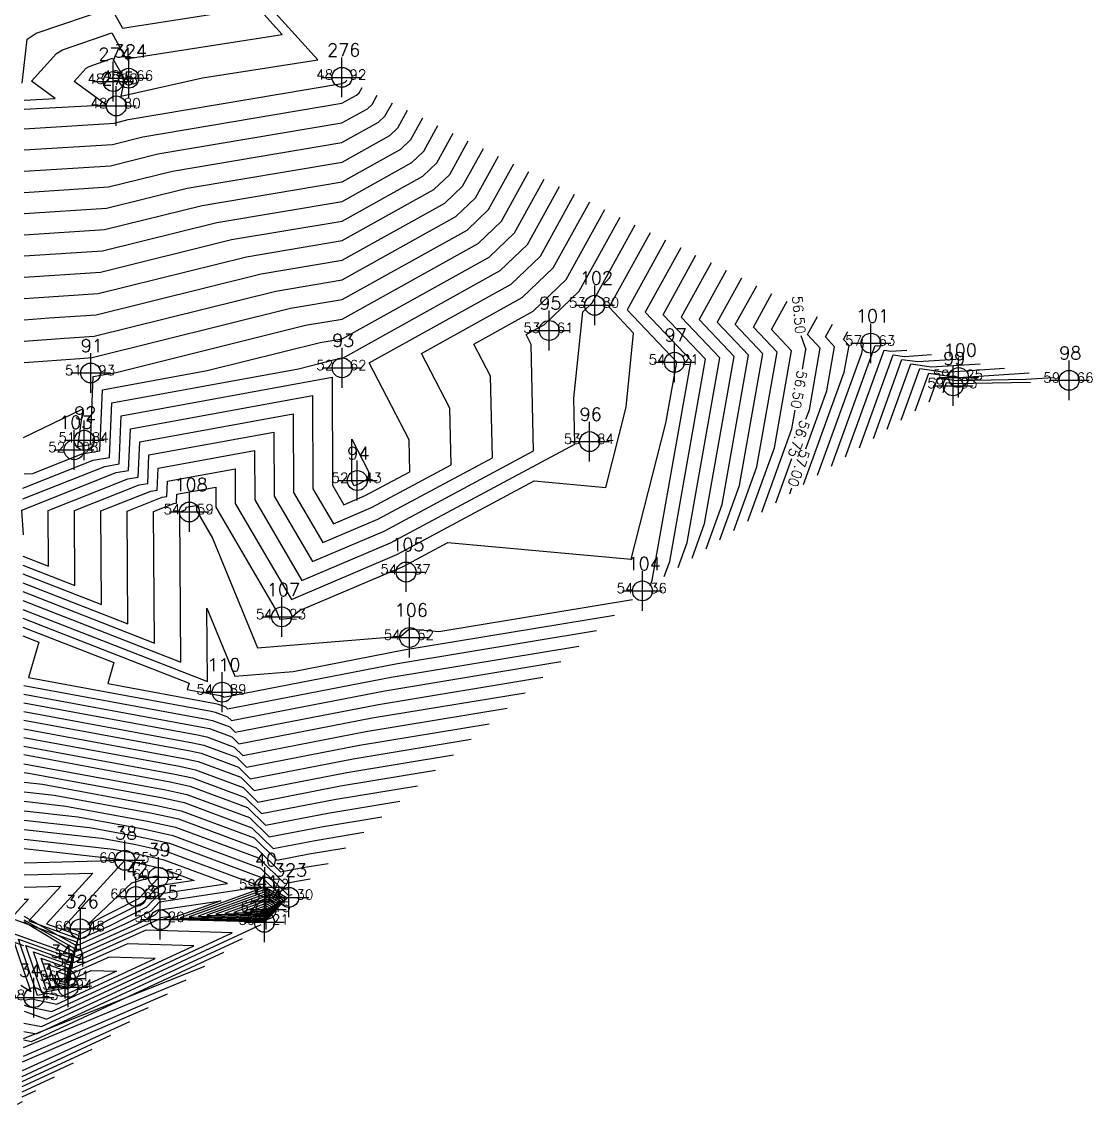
# Model space of a CAD drawing. Header units: millimetres. Extents: x 1412621 to 1412799, y 4931530 to 4931669.
# Drawn here: x 1412744.9 to 1412798.8, y 4931563.1 to 4931617.5 of the extents above; entities that cross this region are included whole.
import ezdxf
from ezdxf.enums import TextEntityAlignment as Align

# ---------------------------------------------------------------- set-up
doc = ezdxf.new("R2010")
doc.units = ezdxf.units.MM
doc.header["$PDMODE"] = 34
doc.header["$PDSIZE"] = 1
for name, color, linetype in [('CIVIL', 50, 'Continuous'), ('CIVIL-DRAW', 80, 'Continuous'), ('CIVIL-NONAME', 130, 'Continuous'), ('CIVIL-TEXT', 240, 'Continuous'), ('CIVIL-Z', 50, 'Continuous'), ('Tcontours0', 7, 'Continuous'), ('Tcontours1', 7, 'Continuous'), ('Tcontours2', 7, 'Continuous'), ('Tcontours3', 7, 'Continuous')]:
    doc.layers.add(name, color=color, linetype=linetype)
doc.styles.add('CIVILCADMAIN', font='TXT.SHX')
doc.styles.get("Standard").update_dxf_attribs({"font": 'arial.ttf'})

# ---------------------------------------------------------------- blocks, each defined once
blk = doc.blocks.new('CIVIL-ZZ')
at = {"layer": 'CIVIL-DRAW'}
blk.add_point((0, 0), dxfattribs=at)
at = {"layer": 'CIVIL-NONAME'}
blk.add_attdef('NAME', text='', height=1.8, dxfattribs=at).set_placement((0, 2.1), align=Align.CENTER)
at = {"layer": 'CIVIL-TEXT', "flags": 8}
blk.add_attdef('TEXT', text='', height=2, dxfattribs=at).set_placement((0.2, -3.3), align=Align.CENTER)
at = {"layer": 'CIVIL-Z'}
blk.add_attdef('Z1', text='', height=1.6, dxfattribs=at).set_placement((-0.75, -0.225), align=Align.RIGHT)
blk.add_attdef('Z2', (0.75, -0.225), '', height=1.6, dxfattribs=at)

msp = doc.modelspace()

# ---------------------------------------------------------------- linework, layer by layer
at = {"layer": 'Tcontours0'}
for points in [[(1412745.048, 4931607.855), (1412749.187, 4931608.119), (1412753.247, 4931609.13), (1412761.03, 4931610.441), (1412763.427, 4931611.772), (1412763.84, 4931612.167), (1412764.325, 4931613.045)], [(1412779.59, 4931605.373), (1412778.086, 4931602.648), (1412780.027, 4931600.602)], [(1412777.93, 4931590.072), (1412778.383, 4931591.324), (1412780.027, 4931600.602)], [(1412744.978, 4931587.516), (1412753.341, 4931584.251), (1412753.248, 4931583.93), (1412754.904, 4931583.624), (1412754.941, 4931583.615), (1412755.053, 4931583.574), (1412755.088, 4931583.54), (1412763.817, 4931585.237), (1412773.831, 4931586.892)], [(1412745.05, 4931574.609), (1412748.501, 4931574.695), (1412746.172, 4931572.161), (1412747.778, 4931571.582), (1412747.759, 4931571.347), (1412749.372, 4931572.072), (1412751.217, 4931573.005), (1412751.835, 4931573.661), (1412755.276, 4931574.178), (1412752.094, 4931575.361), (1412750.346, 4931575.74), (1412749.525, 4931575.892), (1412745.043, 4931576.397)], [(1412753.338, 4931572.503), (1412757.153, 4931572.405), (1412758.076, 4931573.335), (1412757.156, 4931573.874), (1412753.338, 4931572.503)], [(1412745.008, 4931566.388), (1412754.137, 4931570.03)]]:
    msp.add_lwpolyline(points, dxfattribs=at)
at = {"layer": 'Tcontours1'}
for points in [[(1412745.048, 4931612.117), (1412749.598, 4931612.407), (1412750.274, 4931612.576), (1412761.028, 4931614.386), (1412761.206, 4931614.485), (1412761.236, 4931614.514), (1412761.272, 4931614.579)], [(1412745.047, 4931603.589), (1412745.533, 4931603.624), (1412748.777, 4931603.831), (1412756.219, 4931605.685), (1412761.031, 4931606.495), (1412765.649, 4931609.059), (1412766.445, 4931609.819), (1412767.378, 4931611.51)], [(1412745.023, 4931596.604), (1412748.003, 4931598.041), (1412747.727, 4931596.141), (1412748.377, 4931596.25), (1412748.526, 4931599.659), (1412749.677, 4931599.869), (1412759.191, 4931602.239), (1412761.033, 4931602.549), (1412767.87, 4931606.346), (1412769.049, 4931607.472), (1412770.431, 4931609.976)], [(1412745.022, 4931591.699), (1412744.93, 4931592.953), (1412749.682, 4931594.837), (1412750.299, 4931594.94), (1412750.39, 4931597.033), (1412759.553, 4931598.705), (1412759.569, 4931594.019), (1412760.594, 4931592.265), (1412762.519, 4931593.083), (1412766.519, 4931595.227), (1412766.458, 4931598.079), (1412765.031, 4931600.823), (1412770.092, 4931603.633), (1412771.653, 4931605.124), (1412773.484, 4931608.441)], [(1412744.978, 4931589.297), (1412750.266, 4931587.232), (1412750.229, 4931592.893), (1412751.992, 4931593.592), (1412752.221, 4931593.63), (1412752.255, 4931594.407), (1412755.655, 4931595.027), (1412755.661, 4931593.288), (1412758.483, 4931588.457), (1412763.786, 4931590.712), (1412770.694, 4931594.413), (1412774.296, 4931594.084), (1412775.324, 4931598.118), (1412775.692, 4931601.848), (1412774.461, 4931603.146), (1412776.537, 4931606.907)], [(1412780.734, 4931591.923), (1412781.895, 4931595.132), (1412782.913, 4931600.881), (1412781.711, 4931602.149), (1412782.643, 4931603.838)], [(1412784.357, 4931596.037), (1412785.406, 4931598.939), (1412785.8, 4931601.161), (1412785.335, 4931601.651), (1412785.696, 4931602.304)], [(1412786.343, 4931595.624), (1412788.284, 4931600.993), (1412788.627, 4931600.944), (1412789.436, 4931600.997)], [(1412789.147, 4931597.475), (1412790.083, 4931600.062), (1412791.35, 4931599.881), (1412794.348, 4931600.08)], [(1412783.538, 4931593.774), (1412783.643, 4931594.063)], [(1412745.032, 4931583.704), (1412753.992, 4931582.047), (1412754.372, 4931581.964), (1412755.497, 4931581.546), (1412755.848, 4931581.2), (1412762.547, 4931582.502), (1412770.231, 4931583.772)], [(1412745.032, 4931581.959), (1412753.081, 4931580.47), (1412753.802, 4931580.313), (1412755.941, 4931579.519), (1412756.609, 4931578.861), (1412761.276, 4931579.768), (1412766.63, 4931580.653)], [(1412745.038, 4931580.188), (1412752.169, 4931578.894), (1412753.233, 4931578.662), (1412756.385, 4931577.491), (1412757.37, 4931576.522), (1412760.006, 4931577.034), (1412763.03, 4931577.534)], [(1412745.043, 4931578.314), (1412747.151, 4931578.076), (1412751.257, 4931577.317), (1412752.664, 4931577.011), (1412756.828, 4931575.464), (1412758.13, 4931574.182), (1412758.736, 4931574.3), (1412759.43, 4931574.415)], [(1412755.142, 4931572.677), (1412757.183, 4931572.624), (1412757.677, 4931573.122), (1412757.184, 4931573.41), (1412755.142, 4931572.677)], [(1412756.946, 4931572.85), (1412757.213, 4931572.843), (1412757.277, 4931572.908), (1412757.213, 4931572.946), (1412756.946, 4931572.85)], [(1412745.049, 4931567.758), (1412746.178, 4931567.368), (1412755.514, 4931571.697), (1412751.164, 4931571.83), (1412747.519, 4931570.192), (1412747.578, 4931570.919), (1412745.042, 4931572.34)], [(1412745.139, 4931571.063), (1412747.377, 4931570.257), (1412747.278, 4931569.038), (1412747.494, 4931569.135), (1412747.752, 4931569.127), (1412747.199, 4931568.87), (1412747.05, 4931568.901), (1412745.945, 4931568.691), (1412745.139, 4931571.063)], [(1412746.67, 4931569.777), (1412747.177, 4931569.594), (1412747.153, 4931569.296), (1412746.852, 4931569.239), (1412746.67, 4931569.777)], [(1412744.972, 4931564.789), (1412750.358, 4931567.25)], [(1412744.953, 4931563.715), (1412746.58, 4931564.47)]]:
    msp.add_lwpolyline(points, dxfattribs=at)
at = {"layer": 'Tcontours2'}
for points in [[(1412745.048, 4931613.558), (1412746.605, 4931613.644), (1412745.42, 4931614.506), (1412746.68, 4931615.896), (1412746.984, 4931616.088), (1412749.459, 4931616.933), (1412750.185, 4931615.64), (1412758.02, 4931616.862), (1412750.507, 4931625.199), (1412749.573, 4931625.055), (1412750.535, 4931626.017)], [(1412745.048, 4931609.986), (1412749.393, 4931610.263), (1412751.761, 4931610.853), (1412761.029, 4931612.414), (1412762.316, 4931613.128), (1412762.538, 4931613.34), (1412762.799, 4931613.812)], [(1412745.048, 4931605.728), (1412748.982, 4931605.975), (1412754.733, 4931607.408), (1412761.031, 4931608.468), (1412764.538, 4931610.415), (1412765.142, 4931610.993), (1412765.852, 4931612.278)], [(1412745.047, 4931601.446), (1412747.072, 4931601.591), (1412748.572, 4931601.687), (1412757.705, 4931603.962), (1412761.032, 4931604.522), (1412766.76, 4931607.702), (1412767.747, 4931608.645), (1412768.905, 4931610.743)], [(1412744.976, 4931594.052), (1412748.526, 4931595.459), (1412749.338, 4931595.595), (1412749.458, 4931598.346), (1412758.836, 4931600.058), (1412760.677, 4931600.516), (1412761.034, 4931600.576), (1412768.981, 4931604.989), (1412770.351, 4931606.298), (1412771.957, 4931609.209)], [(1412744.978, 4931590.187), (1412747.604, 4931589.162), (1412747.58, 4931592.923), (1412750.837, 4931594.214), (1412751.26, 4931594.285), (1412751.323, 4931595.72), (1412757.604, 4931596.866), (1412757.615, 4931593.653), (1412759.539, 4931590.361), (1412763.153, 4931591.898), (1412770.661, 4931595.921), (1412770.547, 4931601.275), (1412770.29, 4931601.77), (1412771.203, 4931602.276), (1412772.955, 4931603.95), (1412775.01, 4931607.674)], [(1412778.063, 4931606.14), (1412776.273, 4931602.897), (1412778.583, 4931600.462)], [(1412781.116, 4931604.605), (1412779.898, 4931602.399), (1412781.47, 4931600.742)], [(1412783.904, 4931603.81), (1412783.904, 4931603.81)], [(1412784.096, 4931601.719), (1412784.357, 4931601.021)], [(1412784.941, 4931594.699), (1412787.162, 4931600.842), (1412787.244, 4931601.301), (1412787.148, 4931601.402), (1412787.222, 4931601.536)], [(1412779.332, 4931590.998), (1412780.139, 4931593.228), (1412781.47, 4931600.742)], [(1412784.183, 4931600.041), (1412784.357, 4931601.021)], [(1412787.745, 4931596.55), (1412789.183, 4931600.527), (1412789.988, 4931600.412), (1412791.892, 4931600.539)], [(1412776.528, 4931589.147), (1412776.627, 4931589.421), (1412778.583, 4931600.462)], [(1412790.549, 4931598.4), (1412790.982, 4931599.596), (1412791.93, 4931599.461), (1412795.42, 4931599.529), (1412796.803, 4931599.621)], [(1412782.136, 4931592.848), (1412783.651, 4931597.035), (1412783.817, 4931597.973)], [(1412761.516, 4931596.523), (1412762.369, 4931594.882), (1412762.377, 4931594.532), (1412761.886, 4931594.269), (1412761.649, 4931594.168), (1412761.523, 4931594.384), (1412761.516, 4931596.523)], [(1412744.978, 4931588.406), (1412752.928, 4931585.302), (1412752.878, 4931592.862), (1412753.147, 4931592.969), (1412753.182, 4931592.975), (1412753.187, 4931593.093), (1412753.706, 4931593.188), (1412753.707, 4931592.923), (1412754.516, 4931591.538), (1412756.773, 4931586.033), (1412763.984, 4931586.62), (1412764.404, 4931586.987), (1412765.891, 4931586.841), (1412775.631, 4931588.451)], [(1412744.978, 4931586.625), (1412745.781, 4931586.312), (1412745.264, 4931584.534), (1412754.448, 4931582.835), (1412754.657, 4931582.79), (1412755.275, 4931582.56), (1412755.468, 4931582.37), (1412763.182, 4931583.869), (1412772.031, 4931585.332)], [(1412745.032, 4931582.832), (1412753.536, 4931581.259), (1412754.087, 4931581.139), (1412755.719, 4931580.533), (1412756.229, 4931580.031), (1412761.912, 4931581.135), (1412768.43, 4931582.213)], [(1412745.032, 4931581.086), (1412752.625, 4931579.682), (1412753.518, 4931579.488), (1412756.163, 4931578.505), (1412756.989, 4931577.691), (1412760.641, 4931578.401), (1412764.83, 4931579.093)], [(1412745.043, 4931579.272), (1412745.965, 4931579.169), (1412751.713, 4931578.105), (1412752.948, 4931577.837), (1412756.606, 4931576.478), (1412757.75, 4931575.352), (1412759.371, 4931575.667), (1412761.23, 4931575.974)], [(1412745.05, 4931573.387), (1412745.267, 4931573.392), (1412744.388, 4931572.436), (1412747.678, 4931571.251), (1412747.639, 4931570.77), (1412750.943, 4931572.254), (1412751.637, 4931572.605), (1412751.87, 4931572.852), (1412754.932, 4931573.313), (1412752.436, 4931572.416), (1412757.138, 4931572.296), (1412758.276, 4931573.442), (1412757.778, 4931573.733), (1412757.05, 4931574.45), (1412752.379, 4931576.186), (1412750.802, 4931576.529), (1412748.338, 4931576.984), (1412745.043, 4931577.355)], [(1412748.246, 4931572.114), (1412750.463, 4931574.207), (1412751.674, 4931574.565), (1412751.809, 4931574.535), (1412751.932, 4931574.49), (1412751.799, 4931574.47), (1412750.796, 4931573.404), (1412748.246, 4931572.114)], [(1412754.24, 4931572.59), (1412757.168, 4931572.515), (1412757.877, 4931573.228), (1412757.17, 4931573.642), (1412754.24, 4931572.59)], [(1412756.044, 4931572.763), (1412757.198, 4931572.734), (1412757.477, 4931573.015), (1412757.199, 4931573.178), (1412756.044, 4931572.763)], [(1412745.039, 4931568.324), (1412745.416, 4931568.378), (1412745.499, 4931568.364), (1412746.688, 4931568.119), (1412751.633, 4931570.412), (1412749.329, 4931570.483), (1412747.398, 4931569.615), (1412747.478, 4931570.588), (1412744.374, 4931571.706), (1412745.382, 4931568.74), (1412744.884, 4931569.059)], [(1412745.032, 4931566.746), (1412745.667, 4931566.618), (1412756.026, 4931571.42)], [(1412745.904, 4931570.42), (1412747.277, 4931569.925), (1412747.211, 4931569.12), (1412746.399, 4931568.965), (1412745.904, 4931570.42)], [(1412745.02, 4931565.499), (1412752.248, 4931568.64)], [(1412744.953, 4931564.229), (1412748.469, 4931565.86)], [(1412744.953, 4931563.201), (1412744.691, 4931563.08)]]:
    msp.add_lwpolyline(points, dxfattribs=at)
at = {"layer": 'Tcontours3'}
for points in [[(1412744.947, 4931614.411), (1412745.197, 4931616.628), (1412745.659, 4931616.92), (1412749.423, 4931618.204), (1412750, 4931617.177), (1412756.23, 4931618.148), (1412750.256, 4931624.777), (1412747.654, 4931624.375), (1412750.335, 4931627.054)], [(1412745.048, 4931613.101), (1412749.168, 4931613.328), (1412747.56, 4931614.498), (1412748.163, 4931615.164), (1412748.309, 4931615.256), (1412749.495, 4931615.661), (1412750.085, 4931614.61), (1412749.902, 4931613.762), (1412754.016, 4931614.673), (1412759.811, 4931615.576), (1412754.725, 4931621.219)], [(1412745.048, 4931611.051), (1412749.495, 4931611.335), (1412751.018, 4931611.714), (1412761.029, 4931613.4), (1412761.761, 4931613.807), (1412761.887, 4931613.927), (1412762.035, 4931614.196)], [(1412745.048, 4931608.92), (1412749.29, 4931609.191), (1412752.504, 4931609.992), (1412761.029, 4931611.427), (1412762.872, 4931612.45), (1412763.189, 4931612.754), (1412763.562, 4931613.428)], [(1412745.048, 4931606.789), (1412749.085, 4931607.047), (1412753.99, 4931608.269), (1412761.03, 4931609.454), (1412763.983, 4931611.094), (1412764.491, 4931611.58), (1412765.088, 4931612.661)], [(1412745.048, 4931604.657), (1412748.879, 4931604.903), (1412755.476, 4931606.546), (1412761.031, 4931607.481), (1412765.093, 4931609.737), (1412765.794, 4931610.406), (1412766.615, 4931611.894)], [(1412745.047, 4931602.517), (1412746.303, 4931602.607), (1412748.674, 4931602.759), (1412756.962, 4931604.823), (1412761.032, 4931605.509), (1412766.204, 4931608.381), (1412767.096, 4931609.232), (1412768.141, 4931611.127)], [(1412745.047, 4931600.374), (1412747.841, 4931600.575), (1412748.469, 4931600.615), (1412758.448, 4931603.101), (1412761.033, 4931603.536), (1412767.315, 4931607.024), (1412768.398, 4931608.058), (1412769.668, 4931610.36)], [(1412745.049, 4931594.779), (1412745.491, 4931594.796), (1412747.949, 4931595.77), (1412748.858, 4931595.923), (1412748.992, 4931599.003), (1412754.257, 4931599.964), (1412759.934, 4931601.378), (1412761.033, 4931601.563), (1412768.426, 4931605.668), (1412769.7, 4931606.885), (1412771.194, 4931609.592)], [(1412744.976, 4931593.512), (1412749.104, 4931595.148), (1412749.819, 4931595.268), (1412749.924, 4931597.689), (1412760.527, 4931599.625), (1412760.546, 4931594.201), (1412761.122, 4931593.217), (1412762.202, 4931593.676), (1412764.448, 4931594.879), (1412764.414, 4931596.481), (1412762.401, 4931600.349), (1412769.536, 4931604.311), (1412771.002, 4931605.711), (1412772.721, 4931608.825)], [(1412744.978, 4931590.633), (1412746.273, 4931590.127), (1412746.255, 4931592.938), (1412750.259, 4931594.525), (1412750.78, 4931594.613), (1412750.856, 4931596.376), (1412758.578, 4931597.786), (1412758.592, 4931593.836), (1412760.066, 4931591.313), (1412762.836, 4931592.491), (1412768.59, 4931595.574), (1412768.503, 4931599.677), (1412767.66, 4931601.296), (1412770.647, 4931602.955), (1412772.304, 4931604.537), (1412774.247, 4931608.058)], [(1412744.978, 4931589.742), (1412748.935, 4931588.197), (1412748.904, 4931592.908), (1412751.414, 4931593.903), (1412751.741, 4931593.958), (1412751.789, 4931595.063), (1412756.629, 4931595.947), (1412756.638, 4931593.471), (1412759.011, 4931589.409), (1412763.469, 4931591.305), (1412772.732, 4931596.268), (1412772.683, 4931598.578), (1412773.134, 4931602.912), (1412773.606, 4931603.363), (1412775.774, 4931607.291)], [(1412777.3, 4931606.523), (1412775.367, 4931603.022), (1412777.861, 4931600.392)], [(1412777.229, 4931589.61), (1412777.505, 4931590.373), (1412779.305, 4931600.532), (1412777.18, 4931602.772), (1412778.827, 4931605.756)], [(1412780.353, 4931604.989), (1412778.992, 4931602.523), (1412780.748, 4931600.672)], [(1412780.033, 4931591.46), (1412781.017, 4931594.18), (1412782.192, 4931600.811), (1412780.804, 4931602.274), (1412781.879, 4931604.222)], [(1412781.435, 4931592.386), (1412782.773, 4931596.083), (1412783.635, 4931600.951), (1412782.617, 4931602.025), (1412783.406, 4931603.455)], [(1412784.357, 4931597.513), (1412784.529, 4931597.987), (1412785.079, 4931601.091), (1412784.429, 4931601.776), (1412784.932, 4931602.687)], [(1412784.239, 4931594.236), (1412786.284, 4931599.89), (1412786.522, 4931601.231), (1412786.242, 4931601.526), (1412786.459, 4931601.92)], [(1412785.642, 4931595.162), (1412787.835, 4931601.225), (1412787.946, 4931601.209), (1412788.208, 4931601.227)], [(1412778.631, 4931590.535), (1412779.261, 4931592.276), (1412780.748, 4931600.672)], [(1412787.044, 4931596.087), (1412788.734, 4931600.76), (1412789.308, 4931600.678), (1412790.664, 4931600.768)], [(1412744.978, 4931588.852), (1412751.597, 4931586.267), (1412751.553, 4931592.878), (1412752.569, 4931593.28), (1412752.702, 4931593.302), (1412752.721, 4931593.75), (1412754.68, 4931594.108), (1412754.684, 4931593.105), (1412757.74, 4931587.874), (1412757.907, 4931587.466), (1412758.441, 4931587.51), (1412758.892, 4931587.903), (1412764.103, 4931590.12), (1412766.343, 4931591.32), (1412775.573, 4931590.476), (1412777.316, 4931597.316), (1412777.861, 4931600.392)], [(1412788.446, 4931597.012), (1412789.633, 4931600.294), (1412790.669, 4931600.146), (1412793.12, 4931600.309)], [(1412789.848, 4931597.938), (1412790.532, 4931599.829), (1412792.031, 4931599.615), (1412795.575, 4931599.85)], [(1412791.25, 4931598.863), (1412791.431, 4931599.364), (1412791.828, 4931599.307), (1412795.644, 4931599.381)], [(1412782.837, 4931593.311), (1412783.643, 4931595.538)], [(1412744.978, 4931587.961), (1412754.259, 4931584.337), (1412754.234, 4931588.025), (1412755.639, 4931584.6), (1412758.569, 4931584.838), (1412764.135, 4931585.92), (1412774.731, 4931587.671)], [(1412744.978, 4931587.071), (1412749.561, 4931585.281), (1412749.256, 4931584.232), (1412754.676, 4931583.229), (1412754.799, 4931583.203), (1412755.164, 4931583.067), (1412755.278, 4931582.955), (1412763.5, 4931584.553), (1412772.931, 4931586.112)], [(1412745.032, 4931584.141), (1412754.22, 4931582.441), (1412754.514, 4931582.377), (1412755.386, 4931582.053), (1412755.658, 4931581.785), (1412762.864, 4931583.186), (1412771.131, 4931584.552)], [(1412745.032, 4931583.268), (1412753.764, 4931581.653), (1412754.23, 4931581.552), (1412755.608, 4931581.04), (1412756.038, 4931580.615), (1412762.229, 4931581.819), (1412769.331, 4931582.993)], [(1412745.032, 4931582.395), (1412753.308, 4931580.864), (1412753.945, 4931580.726), (1412755.83, 4931580.026), (1412756.419, 4931579.446), (1412761.594, 4931580.452), (1412767.53, 4931581.433)], [(1412745.032, 4931581.523), (1412752.853, 4931580.076), (1412753.66, 4931579.901), (1412756.052, 4931579.012), (1412756.799, 4931578.276), (1412760.959, 4931579.085), (1412765.73, 4931579.873)], [(1412745.037, 4931580.663), (1412752.397, 4931579.288), (1412753.375, 4931579.075), (1412756.274, 4931577.998), (1412757.179, 4931577.106), (1412760.324, 4931577.718), (1412763.93, 4931578.314)], [(1412745.043, 4931579.752), (1412745.371, 4931579.715), (1412751.941, 4931578.499), (1412753.091, 4931578.25), (1412756.495, 4931576.984), (1412757.56, 4931575.937), (1412759.688, 4931576.35), (1412762.13, 4931576.754)], [(1412745.043, 4931578.793), (1412746.558, 4931578.622), (1412751.485, 4931577.711), (1412752.806, 4931577.424), (1412756.717, 4931575.971), (1412757.94, 4931574.767), (1412759.053, 4931574.983), (1412760.33, 4931575.194)], [(1412745.043, 4931577.835), (1412747.745, 4931577.53), (1412751.03, 4931576.923), (1412752.521, 4931576.599), (1412756.939, 4931574.957), (1412758.32, 4931573.597), (1412758.418, 4931573.616), (1412758.53, 4931573.635)], [(1412745.05, 4931573.998), (1412746.884, 4931574.044), (1412745.28, 4931572.298), (1412747.728, 4931571.416), (1412747.699, 4931571.059), (1412750.157, 4931572.163), (1412751.427, 4931572.805), (1412751.852, 4931573.257), (1412756.947, 4931574.023), (1412752.236, 4931575.773), (1412750.574, 4931576.134), (1412748.931, 4931576.438), (1412745.043, 4931576.876)], [(1412745.05, 4931575.221), (1412750.118, 4931575.346), (1412751.952, 4931574.948), (1412753.604, 4931574.334), (1412751.817, 4931574.065), (1412751.006, 4931573.204), (1412748.587, 4931571.981), (1412747.819, 4931571.636), (1412747.828, 4931571.748), (1412747.064, 4931572.023), (1412750.118, 4931575.346), (1412745.043, 4931575.917)], [(1412752.887, 4931572.46), (1412757.145, 4931572.351), (1412758.176, 4931573.388), (1412757.149, 4931573.99), (1412752.887, 4931572.46)], [(1412753.789, 4931572.546), (1412757.16, 4931572.46), (1412757.976, 4931573.282), (1412757.163, 4931573.758), (1412753.789, 4931572.546)], [(1412754.691, 4931572.633), (1412757.175, 4931572.57), (1412757.777, 4931573.175), (1412757.177, 4931573.526), (1412754.691, 4931572.633)], [(1412757.702, 4931572.817), (1412757.13, 4931572.241), (1412751.985, 4931572.373), (1412752.415, 4931572.527), (1412751.887, 4931572.448), (1412751.847, 4931572.406), (1412751.728, 4931572.345), (1412747.579, 4931570.481), (1412747.628, 4931571.085), (1412745.042, 4931572.518)], [(1412755.593, 4931572.72), (1412757.19, 4931572.679), (1412757.577, 4931573.068), (1412757.191, 4931573.294), (1412755.593, 4931572.72)], [(1412756.495, 4931572.807), (1412757.205, 4931572.788), (1412757.377, 4931572.961), (1412757.206, 4931573.062), (1412756.495, 4931572.807)], [(1412745.043, 4931568.064), (1412745.306, 4931567.975), (1412746.433, 4931567.744), (1412753.574, 4931571.055), (1412750.247, 4931571.156), (1412747.459, 4931569.904), (1412747.528, 4931570.754), (1412745.026, 4931572.248)], [(1412742.974, 4931571.802), (1412745.007, 4931571.067)], [(1412745.032, 4931567.166), (1412745.922, 4931566.993), (1412756.97, 4931572.115)], [(1412744.756, 4931571.385), (1412747.427, 4931570.422), (1412747.338, 4931569.326), (1412748.412, 4931569.809), (1412749.693, 4931569.77), (1412746.943, 4931568.495), (1412746.206, 4931568.646), (1412745.719, 4931568.554), (1412744.756, 4931571.385)], [(1412745.033, 4931566.326), (1412745.412, 4931566.242), (1412755.081, 4931570.725)], [(1412745.522, 4931570.742), (1412747.327, 4931570.091), (1412747.241, 4931569.031), (1412746.172, 4931568.828), (1412745.522, 4931570.742)], [(1412746.287, 4931570.098), (1412747.227, 4931569.76), (1412747.182, 4931569.208), (1412746.626, 4931569.102), (1412746.287, 4931570.098)], [(1412744.987, 4931569.128), (1412744.987, 4931569.128)], [(1412745.014, 4931565.944), (1412753.192, 4931569.335)], [(1412747.052, 4931569.455), (1412747.127, 4931569.428), (1412747.123, 4931569.385), (1412747.079, 4931569.376), (1412747.052, 4931569.455)], [(1412744.972, 4931565.217), (1412751.303, 4931567.945)], [(1412744.953, 4931564.486), (1412749.414, 4931566.555)], [(1412744.953, 4931563.972), (1412747.525, 4931565.165)], [(1412744.953, 4931563.458), (1412745.636, 4931563.775)]]:
    msp.add_lwpolyline(points, dxfattribs=at)

# ---------------------------------------------------------------- block references
at = {"layer": 'CIVIL'}
ref = msp.add_blockref('CIVIL-ZZ', (1412750.303, 4931614.657, 48.66), dxfattribs=dict(at, xscale=0.5, yscale=0.5))
ref.add_attrib('Z2', '66', (1412750.678, 4931614.544, 48.66), dxfattribs={"layer": 'CIVIL-Z', "height": 0.5, "style": 'CIVILCADMAIN'})
ref.add_attrib('Z1', '48', (1412749.003, 4931614.544, 48.66), dxfattribs={"layer": 'CIVIL-Z', "height": 0.5, "style": 'CIVILCADMAIN'})
ref.add_attrib('NAME', '324', (1412749.553, 4931615.707, 48.66), dxfattribs={"layer": 'CIVIL-NONAME', "height": 0.65, "style": 'CIVILCADMAIN'})
ref = msp.add_blockref('CIVIL-ZZ', (1412761.028, 4931614.702, 48.92), dxfattribs=dict(at, xscale=0.5, yscale=0.5))
ref.add_attrib('Z2', '92', (1412761.403, 4931614.589, 48.92), dxfattribs={"layer": 'CIVIL-Z', "height": 0.5, "style": 'CIVILCADMAIN'})
ref.add_attrib('Z1', '48', (1412759.728, 4931614.589, 48.92), dxfattribs={"layer": 'CIVIL-Z', "height": 0.5, "style": 'CIVILCADMAIN'})
ref.add_attrib('NAME', '276', (1412760.278, 4931615.752, 48.92), dxfattribs={"layer": 'CIVIL-NONAME', "height": 0.65, "style": 'CIVILCADMAIN'})
ref = msp.add_blockref('CIVIL-ZZ', (1412749.528, 4931614.491, 48.98), dxfattribs=dict(at, xscale=0.5, yscale=0.5))
ref.add_attrib('Z2', '98', (1412749.903, 4931614.378, 48.98), dxfattribs={"layer": 'CIVIL-Z', "height": 0.5, "style": 'CIVILCADMAIN'})
ref.add_attrib('Z1', '48', (1412748.228, 4931614.378, 48.98), dxfattribs={"layer": 'CIVIL-Z', "height": 0.5, "style": 'CIVILCADMAIN'})
ref.add_attrib('NAME', '274', (1412748.778, 4931615.541, 48.98), dxfattribs={"layer": 'CIVIL-NONAME', "height": 0.65, "style": 'CIVILCADMAIN'})
ref = msp.add_blockref('CIVIL-ZZ', (1412749.68, 4931613.265, 48.8), dxfattribs=dict(at, xscale=0.5, yscale=0.5))
ref.add_attrib('Z2', '80', (1412750.055, 4931613.152, 48.8), dxfattribs={"layer": 'CIVIL-Z', "height": 0.5, "style": 'CIVILCADMAIN'})
ref.add_attrib('Z1', '48', (1412748.38, 4931613.152, 48.8), dxfattribs={"layer": 'CIVIL-Z', "height": 0.5, "style": 'CIVILCADMAIN'})
ref.add_attrib('NAME', '275', (1412748.93, 4931614.315, 48.8), dxfattribs={"layer": 'CIVIL-NONAME', "height": 0.65, "style": 'CIVILCADMAIN'})
ref = msp.add_blockref('CIVIL-ZZ', (1412773.736, 4931603.246, 53.8), dxfattribs=dict(at, xscale=0.5, yscale=0.5))
ref.add_attrib('Z2', '80', (1412774.111, 4931603.134, 53.8), dxfattribs={"layer": 'CIVIL-Z', "height": 0.5, "style": 'CIVILCADMAIN'})
ref.add_attrib('Z1', '53', (1412772.436, 4931603.134, 53.8), dxfattribs={"layer": 'CIVIL-Z', "height": 0.5, "style": 'CIVILCADMAIN'})
ref.add_attrib('NAME', '102', (1412772.986, 4931604.296, 53.8), dxfattribs={"layer": 'CIVIL-NONAME', "height": 0.65, "style": 'CIVILCADMAIN'})
ref = msp.add_blockref('CIVIL-ZZ', (1412771.447, 4931601.978, 53.61), dxfattribs=dict(at, xscale=0.5, yscale=0.5))
ref.add_attrib('Z2', '61', (1412771.822, 4931601.866, 53.61), dxfattribs={"layer": 'CIVIL-Z', "height": 0.5, "style": 'CIVILCADMAIN'})
ref.add_attrib('Z1', '53', (1412770.147, 4931601.866, 53.61), dxfattribs={"layer": 'CIVIL-Z', "height": 0.5, "style": 'CIVILCADMAIN'})
ref.add_attrib('NAME', '95', (1412770.947, 4931603.028, 53.61), dxfattribs={"layer": 'CIVIL-NONAME', "height": 0.65, "style": 'CIVILCADMAIN'})
ref = msp.add_blockref('CIVIL-ZZ', (1412787.619, 4931601.337, 57.63), dxfattribs=dict(at, xscale=0.5, yscale=0.5))
ref.add_attrib('Z2', '63', (1412787.994, 4931601.224, 57.63), dxfattribs={"layer": 'CIVIL-Z', "height": 0.5, "style": 'CIVILCADMAIN'})
ref.add_attrib('Z1', '57', (1412786.319, 4931601.224, 57.63), dxfattribs={"layer": 'CIVIL-Z', "height": 0.5, "style": 'CIVILCADMAIN'})
ref.add_attrib('NAME', '101', (1412786.869, 4931602.387, 57.63), dxfattribs={"layer": 'CIVIL-NONAME', "height": 0.65, "style": 'CIVILCADMAIN'})
ref = msp.add_blockref('CIVIL-ZZ', (1412761.034, 4931600.103, 52.62), dxfattribs=dict(at, xscale=0.5, yscale=0.5))
ref.add_attrib('Z2', '62', (1412761.409, 4931599.991, 52.62), dxfattribs={"layer": 'CIVIL-Z', "height": 0.5, "style": 'CIVILCADMAIN'})
ref.add_attrib('Z1', '52', (1412759.734, 4931599.991, 52.62), dxfattribs={"layer": 'CIVIL-Z', "height": 0.5, "style": 'CIVILCADMAIN'})
ref.add_attrib('NAME', '93', (1412760.534, 4931601.153, 52.62), dxfattribs={"layer": 'CIVIL-NONAME', "height": 0.65, "style": 'CIVILCADMAIN'})
ref = msp.add_blockref('CIVIL-ZZ', (1412777.746, 4931600.381, 54.21), dxfattribs=dict(at, xscale=0.5, yscale=0.5))
ref.add_attrib('Z2', '21', (1412778.121, 4931600.269, 54.21), dxfattribs={"layer": 'CIVIL-Z', "height": 0.5, "style": 'CIVILCADMAIN'})
ref.add_attrib('Z1', '54', (1412776.446, 4931600.269, 54.21), dxfattribs={"layer": 'CIVIL-Z', "height": 0.5, "style": 'CIVILCADMAIN'})
ref.add_attrib('NAME', '97', (1412777.246, 4931601.431, 54.21), dxfattribs={"layer": 'CIVIL-NONAME', "height": 0.65, "style": 'CIVILCADMAIN'})
ref = msp.add_blockref('CIVIL-ZZ', (1412748.395, 4931599.843, 51.93), dxfattribs=dict(at, xscale=0.5, yscale=0.5))
ref.add_attrib('Z2', '93', (1412748.77, 4931599.73, 51.93), dxfattribs={"layer": 'CIVIL-Z', "height": 0.5, "style": 'CIVILCADMAIN'})
ref.add_attrib('Z1', '51', (1412747.095, 4931599.73, 51.93), dxfattribs={"layer": 'CIVIL-Z', "height": 0.5, "style": 'CIVILCADMAIN'})
ref.add_attrib('NAME', '91', (1412747.895, 4931600.893, 51.93), dxfattribs={"layer": 'CIVIL-NONAME', "height": 0.65, "style": 'CIVILCADMAIN'})
ref = msp.add_blockref('CIVIL-ZZ', (1412792.031, 4931599.615, 59.25), dxfattribs=dict(at, xscale=0.5, yscale=0.5))
ref.add_attrib('Z2', '25', (1412792.406, 4931599.503, 59.25), dxfattribs={"layer": 'CIVIL-Z', "height": 0.5, "style": 'CIVILCADMAIN'})
ref.add_attrib('Z1', '59', (1412790.731, 4931599.503, 59.25), dxfattribs={"layer": 'CIVIL-Z', "height": 0.5, "style": 'CIVILCADMAIN'})
ref.add_attrib('NAME', '100', (1412791.281, 4931600.665, 59.25), dxfattribs={"layer": 'CIVIL-NONAME', "height": 0.65, "style": 'CIVILCADMAIN'})
ref = msp.add_blockref('CIVIL-ZZ', (1412797.589, 4931599.474, 59.66), dxfattribs=dict(at, xscale=0.5, yscale=0.5))
ref.add_attrib('Z2', '66', (1412797.964, 4931599.361, 59.66), dxfattribs={"layer": 'CIVIL-Z', "height": 0.5, "style": 'CIVILCADMAIN'})
ref.add_attrib('Z1', '59', (1412796.289, 4931599.361, 59.66), dxfattribs={"layer": 'CIVIL-Z', "height": 0.5, "style": 'CIVILCADMAIN'})
ref.add_attrib('NAME', '98', (1412797.089, 4931600.524, 59.66), dxfattribs={"layer": 'CIVIL-NONAME', "height": 0.65, "style": 'CIVILCADMAIN'})
ref = msp.add_blockref('CIVIL-ZZ', (1412791.755, 4931599.196, 59.93), dxfattribs=dict(at, xscale=0.5, yscale=0.5))
ref.add_attrib('Z2', '93', (1412792.13, 4931599.083, 59.93), dxfattribs={"layer": 'CIVIL-Z', "height": 0.5, "style": 'CIVILCADMAIN'})
ref.add_attrib('Z1', '59', (1412790.455, 4931599.083, 59.93), dxfattribs={"layer": 'CIVIL-Z', "height": 0.5, "style": 'CIVILCADMAIN'})
ref.add_attrib('NAME', '99', (1412791.255, 4931600.246, 59.93), dxfattribs={"layer": 'CIVIL-NONAME', "height": 0.65, "style": 'CIVILCADMAIN'})
ref = msp.add_blockref('CIVIL-ZZ', (1412748.07, 4931596.46, 51.84), dxfattribs=dict(at, xscale=0.5, yscale=0.5))
ref.add_attrib('Z2', '84', (1412748.445, 4931596.348, 51.84), dxfattribs={"layer": 'CIVIL-Z', "height": 0.5, "style": 'CIVILCADMAIN'})
ref.add_attrib('Z1', '51', (1412746.77, 4931596.348, 51.84), dxfattribs={"layer": 'CIVIL-Z', "height": 0.5, "style": 'CIVILCADMAIN'})
ref.add_attrib('NAME', '92', (1412747.57, 4931597.51, 51.84), dxfattribs={"layer": 'CIVIL-NONAME', "height": 0.65, "style": 'CIVILCADMAIN'})
ref = msp.add_blockref('CIVIL-ZZ', (1412773.478, 4931596.393, 53.84), dxfattribs=dict(at, xscale=0.5, yscale=0.5))
ref.add_attrib('Z2', '84', (1412773.853, 4931596.281, 53.84), dxfattribs={"layer": 'CIVIL-Z', "height": 0.5, "style": 'CIVILCADMAIN'})
ref.add_attrib('Z1', '53', (1412772.178, 4931596.281, 53.84), dxfattribs={"layer": 'CIVIL-Z', "height": 0.5, "style": 'CIVILCADMAIN'})
ref.add_attrib('NAME', '96', (1412772.978, 4931597.443, 53.84), dxfattribs={"layer": 'CIVIL-NONAME', "height": 0.65, "style": 'CIVILCADMAIN'})
ref = msp.add_blockref('CIVIL-ZZ', (1412747.556, 4931595.982, 52.08), dxfattribs=dict(at, xscale=0.5, yscale=0.5))
ref.add_attrib('Z2', '08', (1412747.931, 4931595.87, 52.08), dxfattribs={"layer": 'CIVIL-Z', "height": 0.5, "style": 'CIVILCADMAIN'})
ref.add_attrib('Z1', '52', (1412746.256, 4931595.87, 52.08), dxfattribs={"layer": 'CIVIL-Z', "height": 0.5, "style": 'CIVILCADMAIN'})
ref.add_attrib('NAME', '103', (1412746.806, 4931597.032, 52.08), dxfattribs={"layer": 'CIVIL-NONAME', "height": 0.65, "style": 'CIVILCADMAIN'})
ref = msp.add_blockref('CIVIL-ZZ', (1412761.797, 4931594.435, 52.43), dxfattribs=dict(at, xscale=0.5, yscale=0.5))
ref.add_attrib('Z2', '43', (1412762.172, 4931594.322, 52.43), dxfattribs={"layer": 'CIVIL-Z', "height": 0.5, "style": 'CIVILCADMAIN'})
ref.add_attrib('Z1', '52', (1412760.497, 4931594.322, 52.43), dxfattribs={"layer": 'CIVIL-Z', "height": 0.5, "style": 'CIVILCADMAIN'})
ref.add_attrib('NAME', '94', (1412761.297, 4931595.485, 52.43), dxfattribs={"layer": 'CIVIL-NONAME', "height": 0.65, "style": 'CIVILCADMAIN'})
ref = msp.add_blockref('CIVIL-ZZ', (1412753.355, 4931592.857, 54.59), dxfattribs=dict(at, xscale=0.5, yscale=0.5))
ref.add_attrib('Z2', '59', (1412753.73, 4931592.745, 54.59), dxfattribs={"layer": 'CIVIL-Z', "height": 0.5, "style": 'CIVILCADMAIN'})
ref.add_attrib('Z1', '54', (1412752.055, 4931592.745, 54.59), dxfattribs={"layer": 'CIVIL-Z', "height": 0.5, "style": 'CIVILCADMAIN'})
ref.add_attrib('NAME', '108', (1412752.605, 4931593.907, 54.59), dxfattribs={"layer": 'CIVIL-NONAME', "height": 0.65, "style": 'CIVILCADMAIN'})
ref = msp.add_blockref('CIVIL-ZZ', (1412764.255, 4931589.835, 54.37), dxfattribs=dict(at, xscale=0.5, yscale=0.5))
ref.add_attrib('Z2', '37', (1412764.63, 4931589.723, 54.37), dxfattribs={"layer": 'CIVIL-Z', "height": 0.5, "style": 'CIVILCADMAIN'})
ref.add_attrib('Z1', '54', (1412762.955, 4931589.723, 54.37), dxfattribs={"layer": 'CIVIL-Z', "height": 0.5, "style": 'CIVILCADMAIN'})
ref.add_attrib('NAME', '105', (1412763.505, 4931590.885, 54.37), dxfattribs={"layer": 'CIVIL-NONAME', "height": 0.65, "style": 'CIVILCADMAIN'})
ref = msp.add_blockref('CIVIL-ZZ', (1412776.135, 4931588.888, 54.36), dxfattribs=dict(at, xscale=0.5, yscale=0.5))
ref.add_attrib('Z2', '36', (1412776.51, 4931588.776, 54.36), dxfattribs={"layer": 'CIVIL-Z', "height": 0.5, "style": 'CIVILCADMAIN'})
ref.add_attrib('Z1', '54', (1412774.835, 4931588.776, 54.36), dxfattribs={"layer": 'CIVIL-Z', "height": 0.5, "style": 'CIVILCADMAIN'})
ref.add_attrib('NAME', '104', (1412775.385, 4931589.938, 54.36), dxfattribs={"layer": 'CIVIL-NONAME', "height": 0.65, "style": 'CIVILCADMAIN'})
ref = msp.add_blockref('CIVIL-ZZ', (1412757.998, 4931587.581, 54.23), dxfattribs=dict(at, xscale=0.5, yscale=0.5))
ref.add_attrib('Z2', '23', (1412758.373, 4931587.469, 54.23), dxfattribs={"layer": 'CIVIL-Z', "height": 0.5, "style": 'CIVILCADMAIN'})
ref.add_attrib('Z1', '54', (1412756.698, 4931587.469, 54.23), dxfattribs={"layer": 'CIVIL-Z', "height": 0.5, "style": 'CIVILCADMAIN'})
ref.add_attrib('NAME', '107', (1412757.248, 4931588.631, 54.23), dxfattribs={"layer": 'CIVIL-NONAME', "height": 0.65, "style": 'CIVILCADMAIN'})
ref = msp.add_blockref('CIVIL-ZZ', (1412764.427, 4931586.549, 54.52), dxfattribs=dict(at, xscale=0.5, yscale=0.5))
ref.add_attrib('Z2', '52', (1412764.802, 4931586.436, 54.52), dxfattribs={"layer": 'CIVIL-Z', "height": 0.5, "style": 'CIVILCADMAIN'})
ref.add_attrib('Z1', '54', (1412763.127, 4931586.436, 54.52), dxfattribs={"layer": 'CIVIL-Z', "height": 0.5, "style": 'CIVILCADMAIN'})
ref.add_attrib('NAME', '106', (1412763.677, 4931587.599, 54.52), dxfattribs={"layer": 'CIVIL-NONAME', "height": 0.65, "style": 'CIVILCADMAIN'})
ref = msp.add_blockref('CIVIL-ZZ', (1412755.004, 4931583.797, 54.89), dxfattribs=dict(at, xscale=0.5, yscale=0.5))
ref.add_attrib('Z2', '89', (1412755.379, 4931583.685, 54.89), dxfattribs={"layer": 'CIVIL-Z', "height": 0.5, "style": 'CIVILCADMAIN'})
ref.add_attrib('Z1', '54', (1412753.704, 4931583.685, 54.89), dxfattribs={"layer": 'CIVIL-Z', "height": 0.5, "style": 'CIVILCADMAIN'})
ref.add_attrib('NAME', '110', (1412754.254, 4931584.847, 54.89), dxfattribs={"layer": 'CIVIL-NONAME', "height": 0.65, "style": 'CIVILCADMAIN'})
ref = msp.add_blockref('CIVIL-ZZ', (1412750.118, 4931575.346, 60.25), dxfattribs=dict(at, xscale=0.5, yscale=0.5))
ref.add_attrib('Z2', '25', (1412750.493, 4931575.234, 60.25), dxfattribs={"layer": 'CIVIL-Z', "height": 0.5, "style": 'CIVILCADMAIN'})
ref.add_attrib('Z1', '60', (1412748.818, 4931575.234, 60.25), dxfattribs={"layer": 'CIVIL-Z', "height": 0.5, "style": 'CIVILCADMAIN'})
ref.add_attrib('NAME', '38', (1412749.618, 4931576.396, 60.25), dxfattribs={"layer": 'CIVIL-NONAME', "height": 0.65, "style": 'CIVILCADMAIN'})
ref = msp.add_blockref('CIVIL-ZZ', (1412751.798, 4931574.502, 60.52), dxfattribs=dict(at, xscale=0.5, yscale=0.5))
ref.add_attrib('Z2', '52', (1412752.173, 4931574.389, 60.52), dxfattribs={"layer": 'CIVIL-Z', "height": 0.5, "style": 'CIVILCADMAIN'})
ref.add_attrib('Z1', '60', (1412750.498, 4931574.389, 60.52), dxfattribs={"layer": 'CIVIL-Z', "height": 0.5, "style": 'CIVILCADMAIN'})
ref.add_attrib('NAME', '39', (1412751.298, 4931575.552, 60.52), dxfattribs={"layer": 'CIVIL-NONAME', "height": 0.65, "style": 'CIVILCADMAIN'})
ref = msp.add_blockref('CIVIL-ZZ', (1412757.148, 4931574.004, 59.72), dxfattribs=dict(at, xscale=0.5, yscale=0.5))
ref.add_attrib('Z2', '72', (1412757.523, 4931573.891, 59.72), dxfattribs={"layer": 'CIVIL-Z', "height": 0.5, "style": 'CIVILCADMAIN'})
ref.add_attrib('Z1', '59', (1412755.848, 4931573.891, 59.72), dxfattribs={"layer": 'CIVIL-Z', "height": 0.5, "style": 'CIVILCADMAIN'})
ref.add_attrib('NAME', '40', (1412756.648, 4931575.054, 59.72), dxfattribs={"layer": 'CIVIL-NONAME', "height": 0.65, "style": 'CIVILCADMAIN'})
ref = msp.add_blockref('CIVIL-ZZ', (1412750.67, 4931573.524, 60.65), dxfattribs=dict(at, xscale=0.5, yscale=0.5))
ref.add_attrib('Z2', '65', (1412751.045, 4931573.412, 60.65), dxfattribs={"layer": 'CIVIL-Z', "height": 0.5, "style": 'CIVILCADMAIN'})
ref.add_attrib('Z1', '60', (1412749.37, 4931573.412, 60.65), dxfattribs={"layer": 'CIVIL-Z', "height": 0.5, "style": 'CIVILCADMAIN'})
ref.add_attrib('NAME', '42', (1412750.17, 4931574.574, 60.65), dxfattribs={"layer": 'CIVIL-NONAME', "height": 0.65, "style": 'CIVILCADMAIN'})
ref = msp.add_blockref('CIVIL-ZZ', (1412758.357, 4931573.485, 59.298), dxfattribs=dict(at, xscale=0.5, yscale=0.5))
ref.add_attrib('Z2', '30', (1412758.732, 4931573.372, 59.298), dxfattribs={"layer": 'CIVIL-Z', "height": 0.5, "style": 'CIVILCADMAIN'})
ref.add_attrib('Z1', '59', (1412757.057, 4931573.372, 59.298), dxfattribs={"layer": 'CIVIL-Z', "height": 0.5, "style": 'CIVILCADMAIN'})
ref.add_attrib('NAME', '323', (1412757.607, 4931574.535, 59.298), dxfattribs={"layer": 'CIVIL-NONAME', "height": 0.65, "style": 'CIVILCADMAIN'})
ref = msp.add_blockref('CIVIL-ZZ', (1412757.217, 4931572.876, 62.15), dxfattribs=dict(at, xscale=0.5, yscale=0.5))
ref.add_attrib('Z2', '15', (1412757.592, 4931572.764, 62.15), dxfattribs={"layer": 'CIVIL-Z', "height": 0.5, "style": 'CIVILCADMAIN'})
ref.add_attrib('Z1', '62', (1412755.917, 4931572.764, 62.15), dxfattribs={"layer": 'CIVIL-Z', "height": 0.5, "style": 'CIVILCADMAIN'})
ref.add_attrib('NAME', '41', (1412756.717, 4931573.926, 62.15), dxfattribs={"layer": 'CIVIL-NONAME', "height": 0.65, "style": 'CIVILCADMAIN'})
ref = msp.add_blockref('CIVIL-ZZ', (1412751.891, 4931572.364, 59.198), dxfattribs=dict(at, xscale=0.5, yscale=0.5))
ref.add_attrib('Z2', '20', (1412752.266, 4931572.252, 59.198), dxfattribs={"layer": 'CIVIL-Z', "height": 0.5, "style": 'CIVILCADMAIN'})
ref.add_attrib('Z1', '59', (1412750.591, 4931572.252, 59.198), dxfattribs={"layer": 'CIVIL-Z', "height": 0.5, "style": 'CIVILCADMAIN'})
ref.add_attrib('NAME', '325', (1412751.141, 4931573.414, 59.198), dxfattribs={"layer": 'CIVIL-NONAME', "height": 0.65, "style": 'CIVILCADMAIN'})
ref = msp.add_blockref('CIVIL-ZZ', (1412757.129, 4931572.232, 59.208), dxfattribs=dict(at, xscale=0.5, yscale=0.5))
ref.add_attrib('Z2', '21', (1412757.504, 4931572.12, 59.208), dxfattribs={"layer": 'CIVIL-Z', "height": 0.5, "style": 'CIVILCADMAIN'})
ref.add_attrib('Z1', '59', (1412755.829, 4931572.12, 59.208), dxfattribs={"layer": 'CIVIL-Z', "height": 0.5, "style": 'CIVILCADMAIN'})
ref.add_attrib('NAME', '324', (1412756.379, 4931573.282, 59.208), dxfattribs={"layer": 'CIVIL-NONAME', "height": 0.65, "style": 'CIVILCADMAIN'})
ref = msp.add_blockref('CIVIL-ZZ', (1412747.874, 4931571.898, 60.477), dxfattribs=dict(at, xscale=0.5, yscale=0.5))
ref.add_attrib('Z2', '48', (1412748.249, 4931571.786, 60.477), dxfattribs={"layer": 'CIVIL-Z', "height": 0.5, "style": 'CIVILCADMAIN'})
ref.add_attrib('Z1', '60', (1412746.574, 4931571.786, 60.477), dxfattribs={"layer": 'CIVIL-Z', "height": 0.5, "style": 'CIVILCADMAIN'})
ref.add_attrib('NAME', '326', (1412747.124, 4931572.948, 60.477), dxfattribs={"layer": 'CIVIL-NONAME', "height": 0.65, "style": 'CIVILCADMAIN'})
ref = msp.add_blockref('CIVIL-ZZ', (1412747.118, 4931569.4, 56.707), dxfattribs=dict(at, xscale=0.5, yscale=0.5))
ref.add_attrib('Z2', '71', (1412747.493, 4931569.287, 56.707), dxfattribs={"layer": 'CIVIL-Z', "height": 0.5, "style": 'CIVILCADMAIN'})
ref.add_attrib('Z1', '56', (1412745.818, 4931569.287, 56.707), dxfattribs={"layer": 'CIVIL-Z', "height": 0.5, "style": 'CIVILCADMAIN'})
ref.add_attrib('NAME', '345', (1412746.368, 4931570.45, 56.707), dxfattribs={"layer": 'CIVIL-NONAME', "height": 0.65, "style": 'CIVILCADMAIN'})
ref = msp.add_blockref('CIVIL-ZZ', (1412747.263, 4931568.965, 57.937), dxfattribs=dict(at, xscale=0.5, yscale=0.5))
ref.add_attrib('Z2', '94', (1412747.638, 4931568.853, 57.937), dxfattribs={"layer": 'CIVIL-Z', "height": 0.5, "style": 'CIVILCADMAIN'})
ref.add_attrib('Z1', '57', (1412745.963, 4931568.853, 57.937), dxfattribs={"layer": 'CIVIL-Z', "height": 0.5, "style": 'CIVILCADMAIN'})
ref.add_attrib('NAME', '344', (1412746.513, 4931570.015, 57.937), dxfattribs={"layer": 'CIVIL-NONAME', "height": 0.65, "style": 'CIVILCADMAIN'})
ref = msp.add_blockref('CIVIL-ZZ', (1412745.54, 4931568.446, 58.447), dxfattribs=dict(at, xscale=0.5, yscale=0.5))
ref.add_attrib('Z2', '45', (1412745.915, 4931568.333, 58.447), dxfattribs={"layer": 'CIVIL-Z', "height": 0.5, "style": 'CIVILCADMAIN'})
ref.add_attrib('Z1', '58', (1412744.24, 4931568.333, 58.447), dxfattribs={"layer": 'CIVIL-Z', "height": 0.5, "style": 'CIVILCADMAIN'})
ref.add_attrib('NAME', '343', (1412744.79, 4931569.496, 58.447), dxfattribs={"layer": 'CIVIL-NONAME', "height": 0.65, "style": 'CIVILCADMAIN'})

# ---------------------------------------------------------------- texts
at = {"layer": 'Tcontours1', "style": 'CIVILCADMAIN'}
msp.add_text('57.00', height=0.5, rotation=250.1153, dxfattribs=at).set_placement((1412784, 4931595.05, 57), align=Align.MIDDLE_CENTER)
at = {"layer": 'Tcontours2', "style": 'CIVILCADMAIN'}
for rotation, p in [(275.2314, (1412784, 4931602.764, 56.5)), (259.9513, (1412784, 4931599.007, 56.5))]:
    msp.add_text('56.50', height=0.5, rotation=rotation, dxfattribs=at).set_placement(p, align=Align.MIDDLE_CENTER)
at = {"layer": 'Tcontours3', "style": 'CIVILCADMAIN'}
msp.add_text('56.75', height=0.5, rotation=250.1153, dxfattribs=at).set_placement((1412784, 4931596.526, 56.75), align=Align.MIDDLE_CENTER)

doc.saveas('drawing.dxf')
